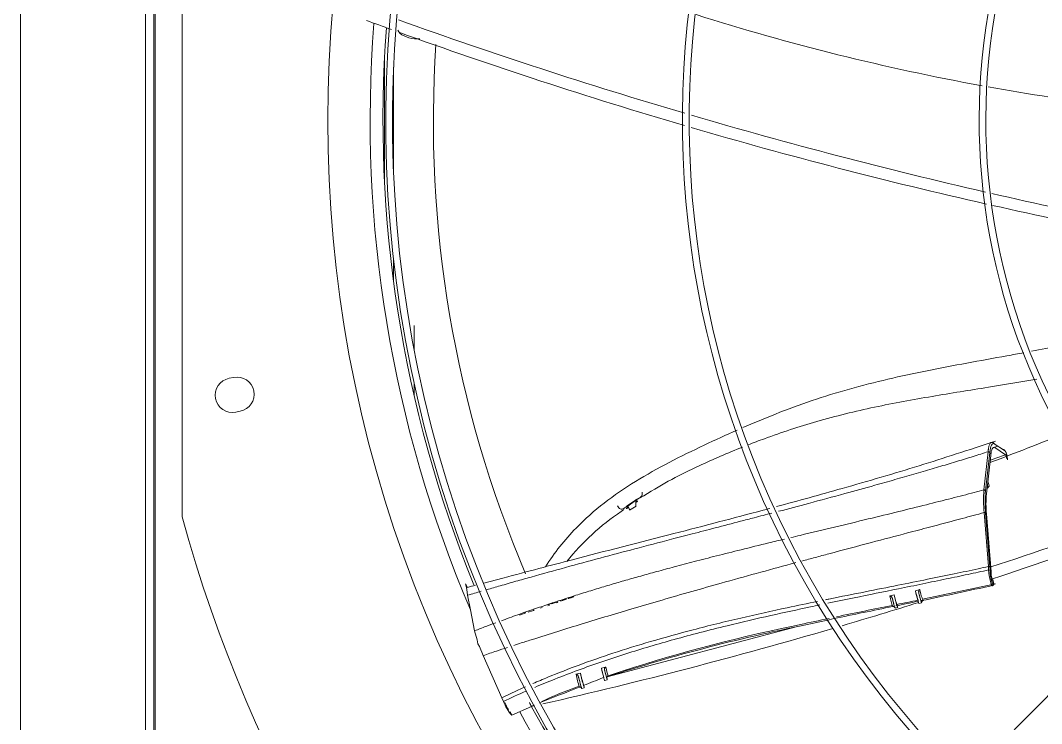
# Model space of a CAD drawing. Header units: millimetres. Extents: x 113490 to 142599, y -20467 to 115.
# Drawn here: x 131895.8 to 132274.4, y -11583.8 to -11322.9 of the extents above; entities that cross this region are included whole.
import ezdxf

# ---------------------------------------------------------------- set-up
doc = ezdxf.new("R2010")
doc.units = ezdxf.units.MM
doc.layers.add('DV3_0', color=7, linetype='Continuous')

msp = doc.modelspace()

# ---------------------------------------------------------------- linework, layer by layer
at = {"layer": 'DV3_0', "color": 7, "linetype": 'Continuous', "lineweight": 20}
for p, q in [((131945.84, -11862.07), (131945.84, -9845.59)), ((131895.84, -11903.49), (131895.84, -11274.49)), ((132030.84, -11383.52), (132030.84, -11336.47)), ((132034.16, -11379.64), (132034.16, -11340.34)), ((132034.16, -11419.76), (132034.16, -11411.56)), ((132253.02, -11497.11), (132254.58, -11482.96)), ((132253.62, -11497.45), (132255.19, -11483.28)), ((132123.9, -11501.09), (132121, -11503.09)), ((132254.71, -11525.54), (132253.11, -11505.5)), ((132255.24, -11525.65), (132253.64, -11505.61)), ((132254.75, -11526.8), (132254.71, -11525.54)), ((132256.67, -11532), (132256.34, -11530.58))]:
    msp.add_line(p, q, dxfattribs=at)
at = {"layer": 'DV3_0', "color": 7, "linetype": 'Continuous', "lineweight": 15}
for p, q in [((131942.24, -11847.85), (131942.24, -9857.26)), ((131945.24, -11847.85), (131945.24, -9857.26)), ((131955.74, -11212.82), (131955.74, -11507.16)), ((132473.2, -11374.23), (132139.6, -11712.53)), ((132041.75, -11444.84), (132041.75, -11436.07)), ((131974.85, -11455.38), (131973.19, -11455.72)), ((132041.75, -11461.9), (132041.75, -11457.32)), ((131975.68, -11468.27), (131977.35, -11467.94)), ((132258.13, -11480.84), (132256.17, -11481.47)), ((132256.85, -11479.98), (132260.64, -11482.54)), ((132260.97, -11484.07), (132257.04, -11481.39)), ((132255.54, -11484.4), (132253.96, -11498.62)), ((132260.45, -11482.22), (132260.45, -11482.22)), ((132254.98, -11495.66), (132254.49, -11493.83)), ((132125.59, -11500.06), (132126.98, -11499.25)), ((132118.6, -11505.13), (132119.57, -11504.37)), ((132123.82, -11500.95), (132120.93, -11502.95)), ((132120.93, -11502.95), (132121, -11503.09)), ((132121.63, -11504.58), (132124.05, -11503.1)), ((132253.98, -11506.04), (132255.7, -11527.45)), ((132074.72, -11529.82), (132067.62, -11531.69)), ((132256.67, -11531.96), (132256.3, -11530.37)), ((132060.88, -11531.96), (132061.52, -11533.29)), ((132061.33, -11534.02), (132061.62, -11536.21)), ((132061.62, -11533.27), (132061.52, -11533.29)), ((132064.59, -11532.49), (132063.4, -11532.81)), ((132227.66, -11534.53), (132229.28, -11534.08)), ((132230.29, -11537.66), (132257.31, -11531.98)), ((132061.62, -11536.21), (132062.71, -11541.62)), ((132095.94, -11538.32), (132096.26, -11538.37)), ((132096.98, -11537.97), (132096.49, -11538.09)), ((132096.94, -11538.08), (132096.58, -11538.16)), ((132097.21, -11537.99), (132096.94, -11538.08)), ((132097.26, -11537.88), (132096.98, -11537.97)), ((132097.55, -11537.85), (132097.21, -11537.99)), ((132097.67, -11537.71), (132097.26, -11537.88)), ((132097.74, -11537.71), (132097.55, -11537.85)), ((132097.85, -11537.57), (132097.74, -11537.71)), ((132098, -11537.82), (132098.24, -11537.59)), ((132098.9, -11537.24), (132099, -11537.35)), ((132099, -11537.35), (132099.32, -11537.4)), ((132099.41, -11537.19), (132099.24, -11537.13)), ((132099.55, -11537.12), (132099.28, -11537.14)), ((132100.05, -11537), (132099.55, -11537.12)), ((132100, -11537.11), (132099.64, -11537.19)), ((132100.28, -11537.03), (132100, -11537.11)), ((132100.32, -11536.91), (132100.05, -11537)), ((132100.61, -11536.88), (132100.28, -11537.03)), ((132100.73, -11536.75), (132100.32, -11536.91)), ((132100.8, -11536.75), (132100.61, -11536.88)), ((132100.99, -11536.59), (132100.73, -11536.75)), ((132218.13, -11536.47), (132218.82, -11536.28)), ((132218.82, -11536.28), (132219.79, -11536.04)), ((132219.8, -11536.09), (132218.82, -11536.28)), ((132219.8, -11536.09), (132219.79, -11536.04)), ((132062.71, -11541.62), (132064.23, -11549.36)), ((132084.01, -11542.5), (132085.67, -11541.94)), ((132085.67, -11541.94), (132086.01, -11541.79)), ((132086.01, -11541.79), (132086.25, -11541.59)), ((132088.65, -11540.95), (132089.27, -11540.74)), ((132091.91, -11539.6), (132091.29, -11539.8)), ((132091.36, -11540.06), (132091.98, -11539.86)), ((132091.98, -11539.86), (132091.85, -11539.4)), ((132094.13, -11538.88), (132092.47, -11539.42)), ((132094.14, -11538.93), (132092.89, -11539.34)), ((132094.47, -11538.73), (132094.13, -11538.88)), ((132094.41, -11538.81), (132094.14, -11538.93)), ((132094.6, -11538.67), (132094.41, -11538.81)), ((132094.54, -11538.99), (132094.8, -11538.84)), ((132094.8, -11538.84), (132095.04, -11538.61)), ((132220.09, -11541.02), (132221.06, -11540.78)), ((132228.93, -11539.26), (132229.9, -11539.01)), ((132080.89, -11543.55), (132082.55, -11542.99)), ((132082.55, -11542.99), (132082.89, -11542.83)), ((132082.89, -11542.83), (132083.14, -11542.63)), ((132064.23, -11549.36), (132065.13, -11552.7)), ((132183.48, -11547.85), (132113.36, -11566.45)), ((132182.26, -11547.66), (132184.99, -11547.07)), ((132065.13, -11552.7), (132065.46, -11554.25)), ((132065.46, -11554.25), (132065.97, -11555.15)), ((132065.97, -11555.15), (132067.34, -11558.58)), ((132067.34, -11558.58), (132074.31, -11574.2)), ((132111.21, -11563.27), (132112.74, -11562.88)), ((132111.21, -11563.27), (132112.86, -11562.89)), ((132101.79, -11565.51), (132103.44, -11565.14)), ((132111.63, -11566.88), (132112.09, -11566.73)), ((132112.16, -11566.74), (132111.63, -11566.88)), ((132112.44, -11567.8), (132113.41, -11567.56)), ((132112.45, -11567.77), (132113.41, -11567.53)), ((132113.41, -11567.53), (132113.32, -11567.17)), ((132113.42, -11566.2), (132114.82, -11565.7)), ((132101.99, -11570.31), (132102.65, -11570.08)), ((132103.91, -11570.73), (132103.89, -11570.64)), ((132103.91, -11570.76), (132104.88, -11570.52)), ((132104.87, -11570.39), (132104.66, -11569.6)), ((132074.31, -11574.2), (132074.91, -11575.57)), ((132078.01, -11580.72), (132085.28, -11577.43)), ((132086.24, -11577.1), (132086.18, -11577.02))]:
    msp.add_line(p, q, dxfattribs=at)
for centre, radius, start, end in [((132487.24, -11359.99), 477.5, 136.9802, 223.0198), ((132487.24, -11359.99), 456, 136.2282, 225.3442), ((132487.24, -11359.99), 453.5, 135.9912, 225.5589), ((132487.24, -11359.99), 346, 136.506, 225.3203), ((132487.24, -11359.99), 343.5, 135.6595, 225.6229), ((132487.24, -11359.99), 236, 136.9648, 225.2631), ((132487.24, -11359.99), 233.5, 136.5342, 225.7814), ((132685.03, -9514.29), 1921.39, 250.25788, 253.58726), ((132409.5, -10489.2), 872.25, 252.43948, 259.62023), ((132661, -9595.72), 1840.9, 249.75902, 250.0659), ((132487.24, -11359.99), 457, 175.6931, 202.1465), ((132661, -9595.72), 1840.9, 250.1557, 253.62673), ((132409.5, -10489.2), 872.25, 259.76861, 265.86893), ((132685.03, -9514.29), 1921.39, 253.66402, 257.02308), ((132661, -9595.72), 1840.9, 253.70468, 257.22546), ((132685.03, -9514.29), 1921.39, 257.09501, 260.12283), ((132661, -9595.72), 1840.9, 257.29812, 260.49472), ((131974.43, -11461.99), 6.4, 101.25, 281.25), ((131976.1, -11461.66), 6.4, 281.25, 101.25), ((131951.11, -10669.83), 871.89, 290.44342, 292.33228), ((131915.74, -10566.14), 980.7, 290.2634, 290.61082), ((132293.03, -11502.21), 39.24, 174.7559, 185.6061), ((132113.32, -11507.47), 12.36, 31.0863, 31.8376), ((132487.24, -11359.99), 551.5, 195.4775, 254.5225), ((132166.21, -11577.14), 86.33, 123.4772, 141.7283), ((131656.22, -9701.77), 1919.9, 288.19223, 289.74418), ((131676.8, -9772.02), 1851.09, 288.21071, 289.91843), ((132251.4, -11529.93), 24.19, 190.9795, 199.6375), ((132245.1, -11531.62), 16.01, 188.8273, 200.2081), ((132256.18, -11532.07), 0.5, 330.9289, 12.9262), ((132243.62, -11531.1), 26.05, 191.8874, 200.9495), ((132242.25, -11531.88), 22.84, 190.619, 201.0388), ((132072.24, -10805.57), 748.94, 281.43776, 282.05045), ((132230.61, -11538.8), 0.682, 100.6555, 179.6082), ((132522.75, -13086.93), 1576.47, 101.10452, 101.8727), ((131676.8, -9772.02), 1851.09, 286.43453, 287.35195), ((132219.34, -11541.1), 0.775, 14.577, 74.918), ((131761, -9548.27), 2043.73, 281.93018, 282.32762), ((132522.75, -13086.93), 1576.47, 101.97651, 102.37149), ((131676.8, -9772.02), 1851.09, 282.88324, 286.32061), ((132299.64, -12121.51), 585.73, 101.56002, 108.39319), ((131964.84, -10575.34), 996.79, 282.07121, 282.67051), ((130279.22, -5475.5), 6361.01, 286.762242, 286.955844), ((132172.98, -11548.14), 63.6, 193.7672, 196.9844), ((132112.82, -11562.68), 0.217, 249.4082, 281.2988), ((132158.45, -11553.68), 57.87, 191.8004, 196.6527), ((132152.06, -11554.98), 50.66, 193.4884, 198.1214), ((132164.19, -11550.91), 62.39, 193.1783, 197.4298), ((132448.63, -12438.16), 934.19, 111.14595, 111.60499), ((132114.43, -11566.87), 1.15, 158.6355, 195.001), ((132114.01, -11567.18), 0.98, 106.1831, 132.1162), ((130978.24, -8765.95), 3021.46, 291.55519, 291.85481), ((132154.17, -11716.99), 155.68, 109.5835, 114.7067), ((132090.43, -11569.72), 16.59, 200.6412, 221.5271), ((132085.11, -11572.73), 10.18, 198.7545, 215.5358), ((132487.24, -11359.99), 464.96, 208.158, 208.3412), ((132487.24, -11359.99), 457, 208.4298, 225.4011)]:
    msp.add_arc(centre, radius, start, end, dxfattribs=at)
at = {"layer": 'DV3_0', "color": 7, "linetype": 'Continuous', "lineweight": 20}
for centre, radius, start, end in [((132487.24, -11359.99), 461.75, 175.5375, 203.1631), ((132478.56, -11360.32), 429.63, 176.1966, 203.0131), ((132298.26, -11500.81), 45.39, 175.3182, 185.9265), ((132235.38, -11527.28), 19.93, 0.7189, 4.7029), ((131840.02, -9651.69), 1926.37, 281.67731, 282.47942), ((132252.8, -11529.61), 34.61, 193.3187, 199.0477), ((131840.02, -9651.69), 1926.37, 281.38636, 281.63535), ((132266.95, -11526.44), 39.1, 193.4878, 198.6422), ((132245.1, -11531.62), 16.01, 200.2081, 203.8309), ((133129.95, -16025.12), 4576.28, 101.47805, 101.75882), ((132323.85, -12223.32), 689.87, 102.60617, 105.9473), ((132153.93, -11553.88), 42.73, 194.0223, 198.1249), ((132168.62, -11550.05), 57.22, 192.9705, 196.4331), ((132485.82, -11361.4), 455.08, 208.1401, 208.34), ((132487.24, -11359.99), 461.75, 208.3699, 225.4011)]:
    msp.add_arc(centre, radius, start, end, dxfattribs=at)
for centre, major_axis, ratio, start_param, end_param in [((132258.94, -11496.51), (2.47, -16.6), 0.179754, 3.019318, 3.763452), ((132256.37, -11480.06), (-0.218, -0.45), 0.976139, 2.165143, 3.931409), ((132254.71, -11483.35), (-0.498, 0.049), 0.805706, 3.450205, 5.061922), ((132260.02, -11477.26), (0.83, -5.36), 0.179908, -0.200081, -0.039458), ((132253.13, -11497.52), (-0.496, 0.063), 0.833159, 3.472934, 5.046604), ((132254.76, -11525.72), (-0.498, -0.04), 0.37387, 3.336805, 4.768335), ((132254.82, -11527.11), (-0.5, -0.005), 0.617283, 3.372309, 4.844377), ((132256.18, -11532.07), (-0.437, 0.243), 0.958352, 3.141576, 3.823082), ((132256.18, -11532.07), (-0.487, -0.112), 0.366919, 2.946969, 3.140847), ((132219.44, -11541.03), (0.698, 0.05), 0.984426, 1.359553, 1.70257)]:
    msp.add_ellipse(centre, major_axis=major_axis, ratio=ratio, start_param=start_param, end_param=end_param, dxfattribs=at)
at = {"layer": 'DV3_0', "color": 7, "linetype": 'Continuous', "lineweight": 15}
for centre, major_axis, ratio, start_param, end_param in [((132260.16, -11482.62), (-0.319, -0.385), 0.964026, 2.39814, 4.055708), ((130975.16, -12010.67), (1052.8, 567.59), 0.529579, -0.151955, -0.148725), ((132228.19, -11536.35), (-0.74, 2.91), 0.031385, 0.886622, 3.141596), ((132256.18, -11532.07), (-0.437, 0.243), 0.958352, 2.27676, 3.141576), ((132219.36, -11538.12), (-0.74, 2.91), 0.031385, 1.377637, 3.141593), ((132220.32, -11537.87), (-0.74, 2.91), 0.031385, 0.880663, 3.86689), ((132229.16, -11536.11), (-0.74, 2.91), 0.031385, 1.37262, 3.36681), ((132111.7, -11564.89), (-0.74, 2.91), 0.031385, 0.97146, 3.141593), ((132112.67, -11564.65), (-0.74, 2.91), 0.031385, 1.418641, 3.277547), ((132103.1, -11567.56), (-0.81, 3.2), 0.031385, 1.319686, 3.141593), ((132104.07, -11567.32), (-0.81, 3.2), 0.031385, 0.813261, 3.41258)]:
    msp.add_ellipse(centre, major_axis=major_axis, ratio=ratio, start_param=start_param, end_param=end_param, dxfattribs=at)
for points, knots in [([(132043.85, -11329.71), (132043.21, -11329.76), (132042.57, -11329.76), (132040.5, -11329.61), (132039.14, -11329.26), (132036.94, -11328.17), (132036.1, -11327.42), (132035.71, -11326.59)], [0.3920382, 0.3920382, 0.3920382, 0.3920382, 0.5, 0.5, 0.75, 0.75, 1, 1, 1, 1]), ([(132267.81, -11446.21), (132265.72, -11446.6), (132263.64, -11446.98), (132251.59, -11449.17), (132241.71, -11450.94), (132222.18, -11454.88), (132212.56, -11457.04), (132193.8, -11462.32), (132184.68, -11465.47), (132171.67, -11470.59), (132167.63, -11472.26), (132163.63, -11474)], [0.0988758, 0.0988758, 0.0988758, 0.0988758, 0.125, 0.125, 0.25, 0.25, 0.375, 0.375, 0.5, 0.5, 0.5569003, 0.5569003, 0.5569003, 0.5569003]), ([(132165.56, -11480.41), (132167.58, -11479.62), (132175.98, -11476.44), (132191.51, -11471.34), (132212.31, -11466.23), (132233.65, -11462.37), (132253.6, -11459.2), (132266.74, -11457.07), (132272.58, -11456.01)], [0.2428611, 0.2428611, 0.2428611, 0.2428611, 0.2795611, 0.3948142, 0.5195556, 0.6421753, 0.7617357, 0.8637565, 0.8637565, 0.8637565, 0.8637565]), ([(132161.59, -11474.9), (132157.48, -11476.71), (132153.4, -11478.58), (132140.63, -11484.63), (132131.98, -11488.98), (132115.82, -11498.96), (132108.3, -11504.6), (132097.6, -11515.6), (132093.8, -11520.37), (132090.54, -11525.66)], [0.5665409, 0.5665409, 0.5665409, 0.5665409, 0.625, 0.625, 0.75, 0.75, 0.875, 0.875, 0.9567536, 0.9567536, 0.9567536, 0.9567536]), ([(132126.98, -11499.25), (132130.72, -11496.96), (132136.86, -11493.23), (132146.65, -11488.5), (132155.4, -11484.55), (132160.81, -11482.3), (132163.56, -11481.2)], [0, 0, 0, 0, 0.0674341, 0.1313492, 0.1805317, 0.2307038, 0.2307038, 0.2307038, 0.2307038]), ([(132257.28, -11479.01), (132246.96, -11482.42), (132229.49, -11488.17), (132201.86, -11496.26), (132184.2, -11501.13), (132176.12, -11503.31)], [0, 0, 0, 0, 0.1564497, 0.3139341, 0.4468591, 0.4468591, 0.4468591, 0.4468591]), ([(132256.58, -11481.36), (132256.56, -11481.37), (132256.47, -11481.41), (132256.3, -11481.55), (132256.1, -11481.86), (132255.92, -11482.31), (132255.79, -11482.75), (132255.71, -11483.16), (132255.65, -11483.47), (132255.59, -11483.89), (132255.56, -11484.22), (132255.54, -11484.4)], [0.2206589, 0.2206589, 0.2206589, 0.2206589, 0.2457421, 0.3663177, 0.4945423, 0.6134411, 0.7461812, 0.7911285, 0.8485935, 0.918337, 1, 1, 1, 1]), ([(132255.7, -11479.55), (132255.72, -11479.54), (132255.8, -11479.51), (132255.92, -11479.5), (132256.06, -11479.52), (132256.16, -11479.57), (132256.21, -11479.59)], [0.7789943, 0.7789943, 0.7789943, 0.7789943, 0.8174029, 0.8795263, 0.9404048, 1, 1, 1, 1]), ([(132260.81, -11482.62), (132260.83, -11482.63), (132260.88, -11482.64), (132260.95, -11482.7), (132261.02, -11482.8), (132261.08, -11482.92), (132261.15, -11483.06), (132261.21, -11483.2), (132261.26, -11483.35), (132261.3, -11483.5), (132261.35, -11483.64), (132261.39, -11483.78), (132261.43, -11483.94), (132261.47, -11484.13), (132261.52, -11484.34), (132261.57, -11484.59), (132261.61, -11484.85), (132261.66, -11485.12), (132261.7, -11485.38), (132261.73, -11485.66), (132261.75, -11485.84), (132261.76, -11485.94)], [0, 0, 0, 0, 0.070656, 0.138985, 0.205034, 0.267514, 0.324952, 0.376491, 0.422024, 0.462559, 0.49991, 0.536192, 0.5739, 0.615856, 0.664062, 0.718193, 0.775155, 0.831278, 0.884322, 0.938551, 1, 1, 1, 1]), ([(132261.45, -11485.52), (132261.44, -11485.47), (132261.43, -11485.37), (132261.41, -11485.23), (132261.39, -11485.08), (132261.37, -11484.95), (132261.34, -11484.77), (132261.29, -11484.57), (132261.23, -11484.35), (132261.18, -11484.22), (132261.13, -11484.13), (132261.1, -11484.08), (132261.06, -11484.05), (132261.03, -11484.03), (132261, -11484.04), (132260.98, -11484.06), (132260.97, -11484.07)], [0, 0, 0, 0, 0.061484, 0.120759, 0.17791, 0.233099, 0.286578, 0.387652, 0.494958, 0.599985, 0.656741, 0.717347, 0.789284, 0.851454, 0.928238, 1, 1, 1, 1]), ([(132254.96, -11495.58), (132254.98, -11495.67), (132254.9, -11495.83), (132254.62, -11496.03), (132254.43, -11496.1), (132254.32, -11496.14)], [0.5009267, 0.5009267, 0.5009267, 0.5009267, 0.7479007, 0.8535179, 1, 1, 1, 1]), ([(132254.34, -11496.1), (132254.37, -11496.09), (132254.44, -11496.07), (132254.53, -11496.07), (132254.58, -11496.09), (132254.61, -11496.11), (132254.62, -11496.13), (132254.63, -11496.16), (132254.61, -11496.19), (132254.58, -11496.24), (132254.5, -11496.29), (132254.43, -11496.32), (132254.4, -11496.33)], [0, 0, 0, 0, 0.124634, 0.249634, 0.374563, 0.424786, 0.500012, 0.562745, 0.625486, 0.750415, 0.875412, 1, 1, 1, 1]), ([(132126.28, -11497.89), (132126.3, -11497.94), (132126.32, -11498.03), (132126.35, -11498.16), (132126.38, -11498.29), (132126.39, -11498.41), (132126.39, -11498.53), (132126.39, -11498.64), (132126.38, -11498.8), (132126.33, -11499.01), (132126.19, -11499.3), (132125.94, -11499.63), (132125.53, -11499.99), (132125.11, -11500.26), (132124.74, -11500.46), (132124.48, -11500.59), (132124.27, -11500.69), (132124.11, -11500.77), (132124.03, -11500.81), (132123.96, -11500.85), (132123.88, -11500.9), (132123.84, -11500.93), (132123.82, -11500.95)], [0, 0, 0, 0, 0.032328, 0.063073, 0.092245, 0.119888, 0.146068, 0.170876, 0.194414, 0.256978, 0.319523, 0.419318, 0.545451, 0.702088, 0.765789, 0.831971, 0.904287, 0.924636, 0.944337, 0.963782, 0.98257, 1, 1, 1, 1]), ([(132173.61, -11503.98), (132172.79, -11504.21), (132160.99, -11507.37), (132136.71, -11513.7), (132103.78, -11522.09), (132084.15, -11527.31), (132074.72, -11529.82)], [0.4606216, 0.4606216, 0.4606216, 0.4606216, 0.474258, 0.6546603, 0.8594124, 1, 1, 1, 1]), ([(132120.93, -11502.95), (132120.87, -11502.99), (132120.72, -11503.1), (132120.42, -11503.34), (132120.05, -11503.65), (132119.51, -11504.01), (132118.9, -11504.31), (132118.19, -11504.26), (132117.57, -11503.79), (132117.35, -11503.3), (132117.22, -11503)], [0, 0, 0, 0, 0.04318, 0.110156, 0.237581, 0.354066, 0.528948, 0.673893, 0.807982, 1, 1, 1, 1]), ([(132121, -11503.09), (132120.99, -11503.1), (132120.96, -11503.14), (132120.95, -11503.19), (132120.93, -11503.27), (132120.92, -11503.36), (132120.9, -11503.49), (132120.88, -11503.67), (132120.82, -11503.85), (132120.73, -11504.02), (132120.57, -11504.1), (132120.48, -11503.94), (132120.44, -11503.87)], [0, 0, 0, 0, 0.012152, 0.036167, 0.072819, 0.121928, 0.182541, 0.276734, 0.444448, 0.565014, 0.79299, 1, 1, 1, 1]), ([(132120.44, -11503.87), (132120.44, -11503.87), (132120.45, -11503.89), (132120.47, -11503.92), (132120.49, -11503.94), (132120.51, -11503.97), (132120.52, -11503.99), (132120.53, -11503.99)], [0, 0, 0, 0, 0.0162808, 0.0362064, 0.0597339, 0.0868175, 0.1174109, 0.1174109, 0.1174109, 0.1174109]), ([(132121, -11503.09), (132121.02, -11503.15), (132121.08, -11503.27), (132121.16, -11503.43), (132121.23, -11503.58), (132121.3, -11503.72), (132121.36, -11503.84), (132121.42, -11503.96), (132121.48, -11504.07), (132121.53, -11504.16), (132121.57, -11504.24), (132121.61, -11504.31), (132121.65, -11504.37), (132121.68, -11504.42), (132121.71, -11504.45), (132121.73, -11504.48), (132121.75, -11504.49), (132121.76, -11504.49), (132121.77, -11504.49), (132121.77, -11504.49)], [0, 0, 0, 0, 0.0318903, 0.0633931, 0.0945091, 0.1252398, 0.1555879, 0.1855574, 0.2151535, 0.2443828, 0.2732533, 0.3017752, 0.3299622, 0.3578293, 0.3853906, 0.4126604, 0.4396522, 0.4663794, 0.4748855, 0.4748855, 0.4748855, 0.4748855]), ([(132123.9, -11501.09), (132123.91, -11501.16), (132123.93, -11501.31), (132123.96, -11501.52), (132123.98, -11501.73), (132124, -11501.92), (132124.02, -11502.11), (132124.03, -11502.29), (132124.03, -11502.46), (132124.03, -11502.61), (132124.02, -11502.75), (132124, -11502.88), (132123.98, -11502.99), (132123.95, -11503.08), (132123.91, -11503.16), (132123.86, -11503.22), (132123.82, -11503.24), (132123.8, -11503.25)], [0, 0, 0, 0, 0.0319985, 0.0644103, 0.0972083, 0.1303695, 0.1638756, 0.1977141, 0.2318782, 0.2663682, 0.3011914, 0.3363627, 0.3719057, 0.4078521, 0.444243, 0.4811279, 0.5185658, 0.5185658, 0.5185658, 0.5185658]), ([(132124.51, -11501.17), (132124.55, -11501.21), (132124.61, -11501.29), (132124.65, -11501.41), (132124.6, -11501.44), (132124.46, -11501.37), (132124.32, -11501.27), (132124.17, -11501.15), (132124.05, -11501.07), (132123.98, -11501.05), (132123.93, -11501.06), (132123.91, -11501.08), (132123.9, -11501.09)], [0, 0, 0, 0, 0.126378, 0.21914, 0.466092, 0.602057, 0.745168, 0.891066, 0.957479, 0.981985, 0.99081, 1, 1, 1, 1]), ([(132124.51, -11501.17), (132124.51, -11501.2), (132124.5, -11501.26), (132124.48, -11501.34), (132124.46, -11501.4), (132124.43, -11501.46), (132124.4, -11501.51), (132124.37, -11501.55), (132124.33, -11501.58), (132124.29, -11501.6), (132124.25, -11501.61), (132124.2, -11501.62), (132124.15, -11501.61), (132124.1, -11501.6), (132124.04, -11501.57), (132123.99, -11501.55), (132123.96, -11501.53)], [0, 0, 0, 0, 0.0396478, 0.0788683, 0.1176969, 0.1561688, 0.1943187, 0.232181, 0.2697894, 0.3071769, 0.3443762, 0.3814187, 0.4183352, 0.4551558, 0.4919094, 0.5415641, 0.5415641, 0.5415641, 0.5415641]), ([(132255.7, -11527.45), (132255.69, -11527.47), (132255.69, -11527.52), (132255.68, -11527.6), (132255.67, -11527.7), (132255.67, -11527.87), (132255.68, -11528.07), (132255.69, -11528.33), (132255.72, -11528.59), (132255.77, -11528.96), (132255.85, -11529.42), (132255.97, -11529.92), (132256.08, -11530.24), (132256.17, -11530.43), (132256.22, -11530.51), (132256.26, -11530.55), (132256.29, -11530.57), (132256.32, -11530.58), (132256.34, -11530.58), (132256.34, -11530.58)], [0, 0, 0, 0, 0.024695, 0.053782, 0.087879, 0.127694, 0.203988, 0.253847, 0.318526, 0.37839, 0.501334, 0.62403, 0.747508, 0.806312, 0.8729, 0.899948, 0.936287, 0.974327, 1, 1, 1, 1]), ([(132256.34, -11530.58), (132256.35, -11530.57), (132256.35, -11530.57), (132256.35, -11530.57), (132256.33, -11530.56), (132256.3, -11530.55), (132256.23, -11530.54), (132256.15, -11530.53), (132256.05, -11530.54), (132255.95, -11530.55), (132255.88, -11530.56), (132255.84, -11530.57)], [0, 0, 0, 0, 0.087092, 0.172213, 0.257026, 0.380631, 0.50268, 0.627614, 0.750237, 0.875771, 1, 1, 1, 1]), ([(132228.93, -11535.56), (132228.91, -11535.51), (132228.89, -11535.41), (132228.86, -11535.26), (132228.85, -11535.13), (132228.83, -11535), (132228.83, -11534.83), (132228.84, -11534.65), (132228.9, -11534.45), (132228.97, -11534.3), (132229.07, -11534.19), (132229.17, -11534.12), (132229.24, -11534.09), (132229.28, -11534.08)], [0, 0, 0, 0, 0.088851, 0.173568, 0.254282, 0.331144, 0.404329, 0.55088, 0.680167, 0.780153, 0.868435, 0.936175, 1, 1, 1, 1]), ([(132256.29, -11532.55), (132256.28, -11532.56), (132256.27, -11532.59), (132256.24, -11532.62), (132256.22, -11532.64), (132256.2, -11532.66), (132256.17, -11532.67), (132256.15, -11532.67), (132256.1, -11532.65), (132256.02, -11532.6), (132255.94, -11532.49), (132255.91, -11532.42)], [0, 0, 0, 0, 0.0206902, 0.0405381, 0.0595432, 0.0777058, 0.0950265, 0.1115061, 0.1271451, 0.1930185, 0.2534069, 0.2534069, 0.2534069, 0.2534069]), ([(132218.13, -11536.47), (132218.15, -11536.46), (132218.19, -11536.45), (132218.25, -11536.45), (132218.3, -11536.45), (132218.39, -11536.46), (132218.51, -11536.5), (132218.64, -11536.6), (132218.78, -11536.74), (132218.89, -11536.92), (132218.98, -11537.12), (132219.06, -11537.34), (132219.1, -11537.5), (132219.12, -11537.58)], [0, 0, 0, 0, 0.032379, 0.064877, 0.098196, 0.132989, 0.220633, 0.319533, 0.44843, 0.594641, 0.718998, 0.853852, 1, 1, 1, 1]), ([(132230.48, -11538.08), (132230.46, -11538.08), (132230.42, -11538.09), (132230.35, -11538.12), (132230.2, -11538.2), (132230.07, -11538.35), (132229.98, -11538.52), (132229.93, -11538.66), (132229.91, -11538.77), (132229.9, -11538.87), (132229.9, -11538.91), (132229.9, -11538.94)], [0, 0, 0, 0, 0.0308, 0.062191, 0.13033, 0.312414, 0.440895, 0.587725, 0.713605, 0.850761, 1, 1, 1, 1]), ([(132112.47, -11564.23), (132112.46, -11564.18), (132112.43, -11564.08), (132112.41, -11563.94), (132112.39, -11563.8), (132112.39, -11563.64), (132112.4, -11563.46), (132112.43, -11563.28), (132112.49, -11563.14), (132112.57, -11563.03), (132112.65, -11562.94), (132112.71, -11562.9), (132112.74, -11562.88)], [0, 0, 0, 0, 0.101988, 0.199112, 0.29162, 0.379801, 0.524136, 0.654838, 0.75935, 0.85428, 0.929517, 1, 1, 1, 1]), ([(132101.79, -11565.51), (132101.81, -11565.51), (132101.85, -11565.5), (132101.91, -11565.5), (132101.97, -11565.51), (132102.06, -11565.53), (132102.17, -11565.58), (132102.31, -11565.69), (132102.44, -11565.85), (132102.55, -11566.05), (132102.65, -11566.28), (132102.73, -11566.52), (132102.78, -11566.7), (132102.8, -11566.79)], [0, 0, 0, 0, 0.029358, 0.059261, 0.090527, 0.123873, 0.209457, 0.309205, 0.438254, 0.585956, 0.712395, 0.850229, 1, 1, 1, 1]), ([(132103, -11570.26), (132103.02, -11570.25), (132103.05, -11570.24), (132103.11, -11570.23), (132103.16, -11570.22), (132103.24, -11570.22), (132103.34, -11570.23), (132103.51, -11570.27), (132103.67, -11570.37), (132103.79, -11570.49), (132103.85, -11570.58), (132103.87, -11570.62), (132103.89, -11570.64)], [0, 0, 0, 0, 0.050319, 0.100915, 0.151856, 0.203202, 0.306476, 0.420612, 0.688125, 0.841016, 0.929395, 1, 1, 1, 1]), ([(132085.28, -11577.43), (132085.31, -11577.42), (132085.38, -11577.39), (132085.47, -11577.36), (132085.56, -11577.32), (132085.68, -11577.28), (132085.82, -11577.23), (132085.97, -11577.19), (132086.1, -11577.15), (132086.19, -11577.13), (132086.23, -11577.11), (132086.24, -11577.1), (132086.24, -11577.1), (132086.24, -11577.1)], [0, 0, 0, 0, 0.062517, 0.125211, 0.188491, 0.252013, 0.379928, 0.50779, 0.633992, 0.757648, 0.879107, 0.939522, 1, 1, 1, 1])]:
    msp.add_open_spline(points, degree=3, knots=knots, dxfattribs=at)
msp.add_open_spline([(132291.8, -11441.63), (132284.7, -11443.04), (132277.66, -11444.39), (132270.67, -11445.68)], degree=3, dxfattribs=at)
at = {"layer": 'DV3_0', "color": 7, "linetype": 'Continuous', "lineweight": 20}
for points, knots in [([(132254.58, -11482.96), (132254.58, -11482.88), (132254.59, -11482.74), (132254.61, -11482.55), (132254.63, -11482.39), (132254.65, -11482.25), (132254.66, -11482.15), (132254.69, -11481.93), (132254.74, -11481.64), (132254.84, -11481.13), (132254.97, -11480.61), (132255.17, -11480.11), (132255.39, -11479.76), (132255.58, -11479.6), (132255.68, -11479.56), (132255.7, -11479.55)], [0, 0, 0, 0, 0.0298431, 0.0562608, 0.079214, 0.0986714, 0.1146082, 0.1270052, 0.1941541, 0.2536274, 0.3863546, 0.5051986, 0.6334618, 0.7540799, 0.7789943, 0.7789943, 0.7789943, 0.7789943]), ([(132254.58, -11482.96), (132253.67, -11483.24), (132251.84, -11483.82), (132249.05, -11484.69), (132246.17, -11485.59), (132243.2, -11486.49), (132240.15, -11487.42), (132237.01, -11488.36), (132233.78, -11489.32), (132230.46, -11490.3), (132227.05, -11491.29), (132223.55, -11492.3), (132219.96, -11493.32), (132216.29, -11494.37), (132210.13, -11496.09), (132200.69, -11498.7), (132188.81, -11501.91), (132180.61, -11504.08), (132176.92, -11505.06)], [0, 0, 0, 0, 0.014183, 0.0288022, 0.0438596, 0.0593574, 0.0752979, 0.0916834, 0.108516, 0.1257975, 0.14353, 0.1617153, 0.1803553, 0.199452, 0.2190068, 0.2761651, 0.3462044, 0.4033553, 0.4033553, 0.4033553, 0.4033553]), ([(132253.02, -11497.11), (132251.82, -11497.43), (132247.82, -11498.49), (132240.72, -11500.33), (132231.39, -11502.68), (132221.1, -11505.23), (132209.76, -11507.99), (132197.58, -11510.92), (132188.01, -11513.22), (132182.6, -11514.52), (132181.45, -11514.8)], [0, 0, 0, 0, 0.0191542, 0.0640617, 0.113509, 0.1678338, 0.2276236, 0.293451, 0.3607122, 0.3789398, 0.3789398, 0.3789398, 0.3789398]), ([(132253.64, -11505.61), (132253.61, -11505.25), (132253.56, -11504.53), (132253.5, -11503.49), (132253.46, -11502.49), (132253.43, -11501.53), (132253.43, -11500.61), (132253.45, -11499.74), (132253.48, -11498.92), (132253.54, -11498.14), (132253.59, -11497.67), (132253.62, -11497.45)], [0, 0, 0, 0, 0.109418, 0.218488, 0.328111, 0.438, 0.54803, 0.65855, 0.771091, 0.885182, 1, 1, 1, 1]), ([(132174.44, -11505.71), (132172.24, -11506.29), (132168.35, -11507.31), (132161.36, -11509.13), (132153.7, -11511.12), (132145.17, -11513.34), (132135.21, -11515.94), (132123.84, -11518.92), (132110.75, -11522.4), (132097.94, -11525.87), (132087.51, -11528.76), (132079.46, -11531.04), (132073.96, -11532.61), (132070.35, -11533.66), (132068.68, -11534.14)], [0.4161929, 0.4161929, 0.4161929, 0.4161929, 0.4501907, 0.4764166, 0.5245765, 0.5686568, 0.6086149, 0.6787752, 0.7448018, 0.8115932, 0.8776529, 0.9069317, 0.9370804, 0.9632634, 0.9632634, 0.9632634, 0.9632634]), ([(132253.11, -11505.5), (132251.76, -11505.87), (132249.05, -11506.6), (132245, -11507.7), (132240.94, -11508.78), (132236.88, -11509.87), (132232.82, -11510.95), (132228.76, -11512.02), (132221.6, -11513.92), (132210.52, -11516.84), (132199.11, -11519.87), (132190.48, -11522.17), (132187.13, -11523.07), (132185.47, -11523.52)], [0, 0, 0, 0, 0.0217234, 0.0434514, 0.0651837, 0.0869197, 0.1086594, 0.1304026, 0.1521493, 0.2236007, 0.3082973, 0.3353966, 0.3621618, 0.3621618, 0.3621618, 0.3621618]), ([(132179.12, -11515.36), (132177.17, -11515.83), (132171.8, -11517.13), (132163.37, -11519.2), (132154.15, -11521.51), (132145.89, -11523.63), (132138.51, -11525.57), (132131.9, -11527.36), (132125.91, -11529.02), (132120.3, -11530.61), (132114.82, -11532.21), (132109.35, -11533.86), (132103.85, -11535.55), (132098.39, -11537.29), (132092.95, -11539.06), (132087.43, -11540.92), (132081.6, -11542.94), (132077.13, -11544.54), (132074.58, -11545.47), (132074.13, -11545.64)], [0.3911704, 0.3911704, 0.3911704, 0.3911704, 0.4219505, 0.4760424, 0.5241516, 0.5674854, 0.6062973, 0.6407511, 0.6718307, 0.7009715, 0.72961, 0.7586398, 0.7878647, 0.8169556, 0.8456389, 0.874599, 0.9053004, 0.9392274, 0.9465458, 0.9465458, 0.9465458, 0.9465458]), ([(132183.33, -11524.1), (132182.76, -11524.25), (132177.86, -11525.58), (132168.62, -11528.09), (132156.33, -11531.5), (132144.68, -11534.8), (132133.93, -11537.89), (132123.57, -11540.93), (132113.71, -11543.87), (132104.26, -11546.74), (132094.94, -11549.63), (132087.4, -11552.01), (132081.96, -11553.76), (132079.63, -11554.51), (132078.7, -11554.82)], [0.3735983, 0.3735983, 0.3735983, 0.3735983, 0.3827721, 0.4523653, 0.5223247, 0.580713, 0.6402671, 0.6958477, 0.7484166, 0.7999318, 0.8492257, 0.8999629, 0.9226776, 0.9379893, 0.9379893, 0.9379893, 0.9379893]), ([(132254.71, -11525.54), (132253.43, -11525.82), (132249.18, -11526.74), (132241.64, -11528.33), (132231.73, -11530.36), (132220.76, -11532.57), (132208.59, -11534.99), (132199.64, -11536.79), (132194.72, -11537.79), (132194.3, -11537.87)], [0, 0, 0, 0, 0.0210593, 0.0696993, 0.1235028, 0.183056, 0.2489584, 0.3224962, 0.3293416, 0.3293416, 0.3293416, 0.3293416]), ([(132254.75, -11526.8), (132252.22, -11527.35), (132246.98, -11528.5), (132238.87, -11530.2), (132230.26, -11531.98), (132218.88, -11534.3), (132207.1, -11536.68), (132198.36, -11538.49), (132195.1, -11539.17)], [0, 0, 0, 0, 0.0417012, 0.0860656, 0.1330959, 0.1827939, 0.2725774, 0.3260678, 0.3260678, 0.3260678, 0.3260678]), ([(132255.91, -11532.42), (132255.87, -11532.35), (132255.78, -11532.19), (132255.66, -11531.87), (132255.53, -11531.48), (132255.36, -11530.89), (132255.16, -11530.04), (132254.99, -11529.1), (132254.89, -11528.35), (132254.83, -11527.86), (132254.79, -11527.46), (132254.77, -11527.12), (132254.76, -11526.91), (132254.75, -11526.8)], [0.2534069, 0.2534069, 0.2534069, 0.2534069, 0.3175249, 0.3785502, 0.4412392, 0.5027172, 0.6254039, 0.7493043, 0.8107487, 0.8740286, 0.9140105, 0.9560016, 1, 1, 1, 1]), ([(132191.38, -11538.47), (132187.63, -11539.24), (132178.12, -11541.23), (132162.71, -11544.64), (132145.77, -11548.77), (132129.97, -11553.13), (132115.87, -11557.5), (132103.19, -11561.92), (132093.32, -11565.76), (132087.66, -11568.15), (132085.82, -11568.94)], [0.3452723, 0.3452723, 0.3452723, 0.3452723, 0.406586, 0.5009576, 0.5981454, 0.6857366, 0.7633916, 0.8342268, 0.9005803, 0.9325562, 0.9325562, 0.9325562, 0.9325562]), ([(132192.2, -11539.77), (132191.07, -11540.01), (132185.02, -11541.29), (132173.54, -11543.79), (132159.85, -11546.97), (132147.91, -11549.97), (132135.36, -11553.34), (132120.25, -11557.81), (132105.52, -11562.83), (132094.31, -11567.12), (132088.98, -11569.31), (132086.5, -11570.36)], [0.3419243, 0.3419243, 0.3419243, 0.3419243, 0.3606127, 0.4412254, 0.5306463, 0.5863802, 0.6389306, 0.739368, 0.8394667, 0.8887403, 0.9320126, 0.9320126, 0.9320126, 0.9320126]), ([(132072.11, -11546.38), (132070.87, -11546.84), (132068.24, -11547.83), (132065.61, -11548.83), (132064.23, -11549.36)], [0.95740736, 0.95740736, 0.95740736, 0.95740736, 0.97745289, 1, 1, 1, 1]), ([(132076.37, -11555.58), (132075.02, -11556.02), (132072.01, -11557.01), (132069, -11558.02), (132067.34, -11558.58)], [0.95067555, 0.95067555, 0.95067555, 0.95067555, 0.97269727, 1, 1, 1, 1]), ([(132083.14, -11570.11), (132082.26, -11570.51), (132079.3, -11571.83), (132076.36, -11573.21), (132074.31, -11574.2)], [0.94812441, 0.94812441, 0.94812441, 0.94812441, 0.96364208, 1, 1, 1, 1])]:
    msp.add_open_spline(points, degree=3, knots=knots, dxfattribs=at)
at = {"layer": 'DV3_0', "color": 7, "linetype": 'Continuous', "lineweight": 15}
msp.add_rational_spline([(132260.15, -11482.23), (132260.47, -11482.11), (132260.76, -11482.28), (132260.81, -11482.62)], [1.21852171348, 0.920082528787, 0.927331319704, 1.24026808623], degree=3, dxfattribs=at)
at = {"layer": 'DV3_0', "color": 7, "linetype": 'Continuous', "lineweight": 20}
msp.add_rational_spline([(132253.11, -11505.5), (132253.37, -11505.47), (132253.58, -11505.52), (132253.64, -11505.61)], [1.11446401249, 0.944538786466, 0.963807843942, 1.17227118492], degree=3, dxfattribs=at)
for points in [[(132256.67, -11532), (132256.65, -11532.03), (132256.61, -11532.08), (132256.55, -11532.11), (132256.48, -11532.1), (132256.41, -11532.05), (132256.33, -11531.96), (132256.25, -11531.83), (132256.17, -11531.67), (132256.08, -11531.47), (132256, -11531.24), (132255.92, -11530.99), (132255.83, -11530.7), (132255.75, -11530.4), (132255.68, -11530.08), (132255.61, -11529.74), (132255.55, -11529.39), (132255.49, -11529.04), (132255.44, -11528.68), (132255.39, -11528.33), (132255.36, -11527.98), (132255.33, -11527.65), (132255.31, -11527.33), (132255.31, -11527.13), (132255.31, -11527.03)], [(132064.59, -11532.48), (132063.6, -11532.74), (132062.61, -11533), (132061.62, -11533.27)], [(132066.67, -11534.73), (132064.99, -11535.22), (132063.31, -11535.72), (132061.62, -11536.21)], [(132083.19, -11571.8), (132080.42, -11573.03), (132077.66, -11574.3), (132074.91, -11575.57)]]:
    msp.add_open_spline(points, degree=3, dxfattribs=at)

doc.saveas('drawing.dxf')
